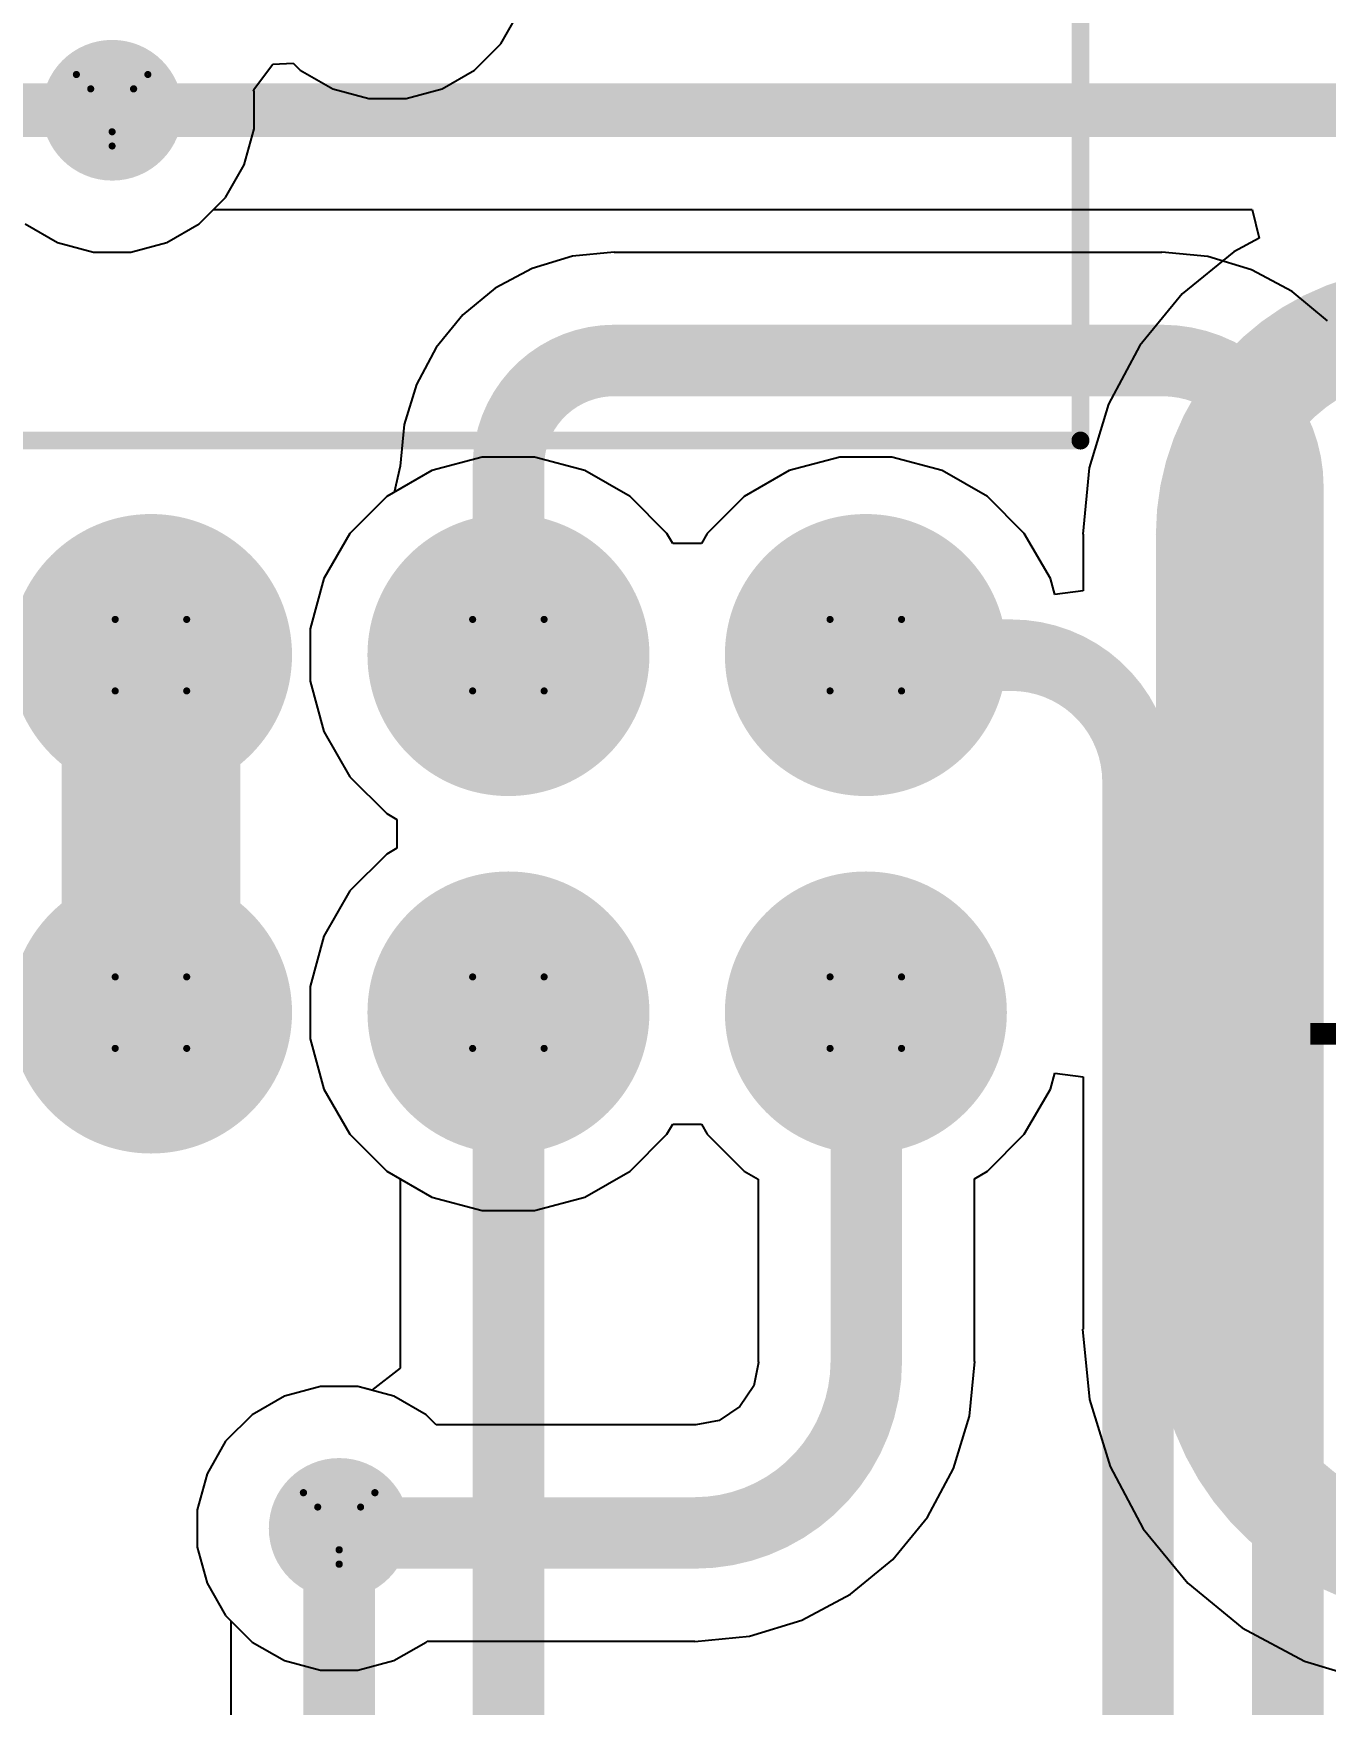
# Model space of a CAD drawing. Header units: inches. Extents: x 0 to 289, y 0 to 168.
# Drawn here: x 21.49 to 30.67, y 82.07 to 93.94 of the extents above; entities that cross this region are included whole.
import ezdxf

# ---------------------------------------------------------------- set-up
doc = ezdxf.new("R2010")
doc.units = ezdxf.units.IN
for name, color, linetype in [('Bottom Layer', 5, 'Continuous'), ('Bottom Overlay', 54, 'Continuous'), ('Bottom Solder', 6, 'Continuous'), ('Drill Drawing', 1, 'Continuous'), ('Multi-Layer', 9, 'Continuous'), ('Pad Holes', 156, 'Continuous'), ('Top Layer', 1, 'Continuous'), ('Top Solder', 216, 'Continuous'), ('Via Holes', 16, 'Continuous')]:
    doc.layers.add(name, color=color, linetype=linetype)
doc.styles.add('Courier New_Bold', font='', dxfattribs={"height": 0.2})
doc.styles.get('Courier New_Bold').set_extended_font_data('Courier New', bold=True)

# ---------------------------------------------------------------- blocks, each defined once
blk = doc.blocks.new('SSW_110_02_G_D_RA_N_B_38')
at = {"layer": 'Bottom Layer'}
h = blk.add_hatch(color=5, dxfattribs=at)
edge = h.paths.add_edge_path()
edge.add_arc((-11.43, 1.27), 0.9, 0, 360)
h = blk.add_hatch(color=5, dxfattribs=at)
edge = h.paths.add_edge_path()
edge.add_arc((-8.89, 1.27), 0.9, 0, 360)
h = blk.add_hatch(color=5, dxfattribs=at)
edge = h.paths.add_edge_path()
edge.add_arc((-6.35, 1.27), 0.9, 0, 360)
h = blk.add_hatch(color=5, dxfattribs=at)
edge = h.paths.add_edge_path()
edge.add_arc((-11.43, -1.27), 0.9, 0, 360)
h = blk.add_hatch(color=5, dxfattribs=at)
edge = h.paths.add_edge_path()
edge.add_arc((-8.89, -1.27), 0.9, 0, 360)
h = blk.add_hatch(color=5, dxfattribs=at)
edge = h.paths.add_edge_path()
edge.add_arc((-6.35, -1.27), 0.9, 0, 360)
at = {"layer": 'Bottom Solder'}
h = blk.add_hatch(color=6, dxfattribs=at)
edge = h.paths.add_edge_path()
edge.add_arc((-11.43, 1.27), 1.002, 0, 360)
h = blk.add_hatch(color=6, dxfattribs=at)
edge = h.paths.add_edge_path()
edge.add_arc((-8.89, 1.27), 1.002, 0, 360)
h = blk.add_hatch(color=6, dxfattribs=at)
edge = h.paths.add_edge_path()
edge.add_arc((-6.35, 1.27), 1.002, 0, 360)
h = blk.add_hatch(color=6, dxfattribs=at)
edge = h.paths.add_edge_path()
edge.add_arc((-11.43, -1.27), 1.002, 0, 360)
h = blk.add_hatch(color=6, dxfattribs=at)
edge = h.paths.add_edge_path()
edge.add_arc((-8.89, -1.27), 1.002, 0, 360)
h = blk.add_hatch(color=6, dxfattribs=at)
edge = h.paths.add_edge_path()
edge.add_arc((-6.35, -1.27), 1.002, 0, 360)
at = {"layer": 'Multi-Layer'}
h = blk.add_hatch(color=9, dxfattribs=at)
edge = h.paths.add_edge_path()
edge.add_arc((-11.43, 1.27), 0.9, 0, 360)
h = blk.add_hatch(color=9, dxfattribs=at)
edge = h.paths.add_edge_path()
edge.add_arc((-8.89, 1.27), 0.9, 0, 360)
h = blk.add_hatch(color=9, dxfattribs=at)
edge = h.paths.add_edge_path()
edge.add_arc((-6.35, 1.27), 0.9, 0, 360)
h = blk.add_hatch(color=9, dxfattribs=at)
edge = h.paths.add_edge_path()
edge.add_arc((-11.43, -1.27), 0.9, 0, 360)
h = blk.add_hatch(color=9, dxfattribs=at)
edge = h.paths.add_edge_path()
edge.add_arc((-8.89, -1.27), 0.9, 0, 360)
h = blk.add_hatch(color=9, dxfattribs=at)
edge = h.paths.add_edge_path()
edge.add_arc((-6.35, -1.27), 0.9, 0, 360)
at = {"layer": 'Pad Holes'}
h = blk.add_hatch(color=7, dxfattribs=at)
edge = h.paths.add_edge_path()
edge.add_arc((-11.43, 1.27), 0.52, 0, 360)
h = blk.add_hatch(color=7, dxfattribs=at)
edge = h.paths.add_edge_path()
edge.add_arc((-8.89, 1.27), 0.52, 0, 360)
h = blk.add_hatch(color=7, dxfattribs=at)
edge = h.paths.add_edge_path()
edge.add_arc((-6.35, 1.27), 0.52, 0, 360)
h = blk.add_hatch(color=7, dxfattribs=at)
edge = h.paths.add_edge_path()
edge.add_arc((-11.43, -1.27), 0.52, 0, 360)
h = blk.add_hatch(color=7, dxfattribs=at)
edge = h.paths.add_edge_path()
edge.add_arc((-8.89, -1.27), 0.52, 0, 360)
h = blk.add_hatch(color=7, dxfattribs=at)
edge = h.paths.add_edge_path()
edge.add_arc((-6.35, -1.27), 0.52, 0, 360)
at = {"layer": 'Top Layer'}
h = blk.add_hatch(color=1, dxfattribs=at)
edge = h.paths.add_edge_path()
edge.add_arc((-11.43, 1.27), 0.9, 0, 360)
h = blk.add_hatch(color=1, dxfattribs=at)
edge = h.paths.add_edge_path()
edge.add_arc((-8.89, 1.27), 0.9, 0, 360)
h = blk.add_hatch(color=1, dxfattribs=at)
edge = h.paths.add_edge_path()
edge.add_arc((-6.35, 1.27), 0.9, 0, 360)
h = blk.add_hatch(color=1, dxfattribs=at)
edge = h.paths.add_edge_path()
edge.add_arc((-11.43, -1.27), 0.9, 0, 360)
h = blk.add_hatch(color=1, dxfattribs=at)
edge = h.paths.add_edge_path()
edge.add_arc((-8.89, -1.27), 0.9, 0, 360)
h = blk.add_hatch(color=1, dxfattribs=at)
edge = h.paths.add_edge_path()
edge.add_arc((-6.35, -1.27), 0.9, 0, 360)
at = {"layer": 'Top Solder'}
h = blk.add_hatch(color=216, dxfattribs=at)
edge = h.paths.add_edge_path()
edge.add_arc((-11.43, 1.27), 1.002, 0, 360)
h = blk.add_hatch(color=216, dxfattribs=at)
edge = h.paths.add_edge_path()
edge.add_arc((-8.89, 1.27), 1.002, 0, 360)
h = blk.add_hatch(color=216, dxfattribs=at)
edge = h.paths.add_edge_path()
edge.add_arc((-6.35, 1.27), 1.002, 0, 360)
h = blk.add_hatch(color=216, dxfattribs=at)
edge = h.paths.add_edge_path()
edge.add_arc((-11.43, -1.27), 1.002, 0, 360)
h = blk.add_hatch(color=216, dxfattribs=at)
edge = h.paths.add_edge_path()
edge.add_arc((-8.89, -1.27), 1.002, 0, 360)
h = blk.add_hatch(color=216, dxfattribs=at)
edge = h.paths.add_edge_path()
edge.add_arc((-6.35, -1.27), 1.002, 0, 360)
at = {"layer": 'Bottom Overlay'}
for points in [[(-12.955, -2.794, 0.127, 0.127, 0), (-12.955, -11.304, 0.127, 0.127, 0)], [(12.955, -2.794, 0.127, 0.127, 0), (-12.955, -2.794, 0.127, 0.127, 0)]]:
    blk.add_lwpolyline(points, format="xyseb", dxfattribs=at)
blk.add_lwpolyline([(-12.987, -2.794, 0.0635, 0.0635, 1), (-12.923, -2.794, 0.0635, 0.0635, 1)], format="xyseb", close=True, dxfattribs=at)
blk.add_lwpolyline([(-12.987, -2.794, 0.0635, 0.0635, 1), (-12.923, -2.794, 0.0635, 0.0635, 1)], format="xyseb", close=True, dxfattribs=at)
blk = doc.blocks.new('SSW_110_02_G_D_RA_N_B_57')
at = {"layer": 'Bottom Overlay', "style": 'Courier New_Bold', "text_generation_flag": 2}
blk.add_text('1', height=1, rotation=180, dxfattribs=at).set_placement((12.421, 1.499))

msp = doc.modelspace()

# ---------------------------------------------------------------- hatches: boundary and pattern name
at = {"layer": 'Bottom Layer'}
h = msp.add_hatch(color=5, dxfattribs=at)
edge = h.paths.add_edge_path()
edge.add_arc((22.05, 93.396), 0.5, 0, 360)
h = msp.add_hatch(color=5, dxfattribs=at)
edge = h.paths.add_edge_path()
edge.add_arc((23.663, 83.319), 0.5, 0, 360)
at = {"layer": 'Top Layer'}
h = msp.add_hatch(color=1, dxfattribs=at)
edge = h.paths.add_edge_path()
edge.add_arc((22.05, 93.396), 0.5, 0, 360)
h = msp.add_hatch(color=1, dxfattribs=at)
edge = h.paths.add_edge_path()
edge.add_arc((23.663, 83.319), 0.5, 0, 360)
at = {"layer": 'Via Holes'}
h = msp.add_hatch(color=7, dxfattribs=at)
edge = h.paths.add_edge_path()
edge.add_arc((22.05, 93.396), 0.3, 0, 360)
h = msp.add_hatch(color=7, dxfattribs=at)
edge = h.paths.add_edge_path()
edge.add_arc((23.663, 83.319), 0.3, 0, 360)

# ---------------------------------------------------------------- linework, layer by layer
at = {"layer": 'Bottom Layer'}
for p, q in [((24.812, 93.869), (24.945, 94.099)), ((24.625, 93.681), (24.812, 93.869)), ((23.055, 93.54), (23.191, 93.724)), ((23.191, 93.724), (23.337, 93.731)), ((23.337, 93.731), (23.387, 93.681)), ((23.387, 93.681), (23.617, 93.549)), ((24.395, 93.549), (24.625, 93.681)), ((23.058, 93.529), (23.055, 93.54)), ((23.058, 93.263), (23.058, 93.529)), ((23.617, 93.549), (23.873, 93.48)), ((23.873, 93.48), (24.138, 93.48)), ((24.138, 93.48), (24.395, 93.549)), ((22.989, 93.007), (23.058, 93.263)), ((22.856, 92.777), (22.989, 93.007)), ((22.669, 92.589), (22.856, 92.777)), ((21.431, 92.589), (21.661, 92.456)), ((22.439, 92.456), (22.669, 92.589)), ((21.661, 92.456), (21.917, 92.388)), ((21.917, 92.388), (22.182, 92.388)), ((22.182, 92.388), (22.439, 92.456)), ((25.617, 92.387), (25.32, 92.358)), ((25.617, 92.386), (25.617, 92.387)), ((29.51, 92.386), (25.617, 92.386)), ((29.835, 92.356), (29.51, 92.388)), ((29.51, 92.388), (29.51, 92.386)), ((25.035, 92.271), (24.772, 92.131)), ((25.32, 92.358), (25.035, 92.271)), ((30.147, 92.261), (29.835, 92.356)), ((30.435, 92.107), (30.147, 92.261)), ((24.772, 92.131), (24.542, 91.942)), ((30.687, 91.9), (30.435, 92.107)), ((24.542, 91.942), (24.353, 91.711)), ((24.353, 91.711), (24.212, 91.448)), ((24.212, 91.448), (24.125, 91.163)), ((24.125, 91.163), (24.096, 90.866)), ((24.096, 90.866), (24.053, 90.681)), ((24.096, 90.866), (24.096, 90.866)), ((24.001, 90.651), (23.739, 90.389)), ((24.053, 90.681), (24.001, 90.651)), ((23.739, 90.389), (23.554, 90.068)), ((23.554, 90.068), (23.458, 89.71)), ((23.458, 89.71), (23.458, 89.339)), ((23.458, 89.339), (23.554, 88.981)), ((23.554, 88.981), (23.739, 88.66)), ((23.739, 88.66), (24.001, 88.398)), ((24.001, 88.398), (24.073, 88.356)), ((24.073, 88.356), (24.073, 88.153)), ((24.001, 88.111), (23.739, 87.849)), ((24.073, 88.153), (24.001, 88.111)), ((23.739, 87.849), (23.554, 87.528)), ((23.554, 87.528), (23.458, 87.17)), ((23.458, 87.17), (23.458, 86.799)), ((23.458, 86.799), (23.554, 86.441)), ((23.554, 86.441), (23.739, 86.12)), ((23.739, 86.12), (24.001, 85.858)), ((24.001, 85.858), (24.097, 85.802)), ((24.097, 85.802), (24.097, 84.457)), ((24.097, 84.457), (23.894, 84.301)), ((23.53, 84.327), (23.274, 84.258)), ((23.796, 84.327), (23.53, 84.327)), ((23.894, 84.301), (23.796, 84.327)), ((23.274, 84.258), (23.044, 84.126)), ((23.044, 84.126), (22.856, 83.938)), ((22.856, 83.938), (22.724, 83.708)), ((22.724, 83.708), (22.655, 83.452)), ((22.655, 83.452), (22.655, 83.186)), ((22.655, 83.186), (22.724, 82.93)), ((22.724, 82.93), (22.856, 82.7)), ((22.856, 82.7), (22.894, 82.662)), ((22.894, 82.662), (22.894, 73.73))]:
    msp.add_line(p, q, dxfattribs=at)
for points in [[(14.687, 93.396, 0.381, 0.381, 0), (22.05, 93.396, 0.381, 0.381, 0)], [(24.866, 90.866, 0.508, 0.508, -0.414214), (25.617, 91.618, 0.508, 0.508, 0)], [(25.617, 91.618, 0.508, 0.508, 0), (29.51, 91.618, 0.508, 0.508, 0)], [(29.51, 91.618, 0.508, 0.508, -0.414214), (30.405, 90.723, 0.508, 0.508, 0)], [(24.866, 89.524, 0.508, 0.508, 0), (24.866, 90.866, 0.508, 0.508, 0)], [(30.405, 71.535, 0.508, 0.508, 0), (30.405, 90.723, 0.508, 0.508, 0)], [(22.326, 86.984, 1.27, 1.27, 0), (22.326, 89.524, 1.27, 1.27, 0)], [(27.406, 89.524, 0.508, 0.508, 0), (28.44, 89.524, 0.508, 0.508, 0)], [(28.44, 89.524, 0.508, 0.508, -0.414214), (29.34, 88.624, 0.508, 0.508, 0)], [(29.34, 71.662, 0.508, 0.508, 0), (29.34, 88.624, 0.508, 0.508, 0)], [(24.866, 73.56, 0.508, 0.508, 0), (24.866, 86.984, 0.508, 0.508, 0)], [(23.663, 73.73, 0.508, 0.508, 0), (23.663, 83.319, 0.508, 0.508, 0)]]:
    msp.add_lwpolyline(points, format="xyseb", dxfattribs=at)
for points in [[(21.955, 93.396, 0.191, 0.191, 1), (22.145, 93.396, 0.191, 0.191, 1)], [(25.49, 91.618, 0.254, 0.254, 1), (25.744, 91.618, 0.254, 0.254, 1)], [(25.49, 91.618, 0.254, 0.254, 1), (25.744, 91.618, 0.254, 0.254, 1)], [(29.383, 91.618, 0.254, 0.254, 1), (29.637, 91.618, 0.254, 0.254, 1)], [(29.383, 91.618, 0.254, 0.254, 1), (29.637, 91.618, 0.254, 0.254, 1)], [(24.739, 90.866, 0.254, 0.254, 1), (24.993, 90.866, 0.254, 0.254, 1)], [(24.739, 90.866, 0.254, 0.254, 1), (24.993, 90.866, 0.254, 0.254, 1)], [(30.278, 90.723, 0.254, 0.254, 1), (30.532, 90.723, 0.254, 0.254, 1)], [(30.278, 90.723, 0.254, 0.254, 1), (30.532, 90.723, 0.254, 0.254, 1)], [(22.008, 89.524, 0.635, 0.635, 1), (22.643, 89.524, 0.635, 0.635, 1)], [(24.739, 89.524, 0.254, 0.254, 1), (24.993, 89.524, 0.254, 0.254, 1)], [(27.279, 89.524, 0.254, 0.254, 1), (27.533, 89.524, 0.254, 0.254, 1)], [(28.313, 89.524, 0.254, 0.254, 1), (28.567, 89.524, 0.254, 0.254, 1)], [(28.313, 89.524, 0.254, 0.254, 1), (28.567, 89.524, 0.254, 0.254, 1)], [(29.213, 88.624, 0.254, 0.254, 1), (29.467, 88.624, 0.254, 0.254, 1)], [(29.213, 88.624, 0.254, 0.254, 1), (29.467, 88.624, 0.254, 0.254, 1)], [(22.008, 86.984, 0.635, 0.635, 1), (22.643, 86.984, 0.635, 0.635, 1)], [(24.739, 86.984, 0.254, 0.254, 1), (24.993, 86.984, 0.254, 0.254, 1)], [(23.536, 83.319, 0.254, 0.254, 1), (23.79, 83.319, 0.254, 0.254, 1)]]:
    msp.add_lwpolyline(points, format="xyseb", close=True, dxfattribs=at)
at = {"layer": 'Drill Drawing'}
for points in [[(21.796, 93.65, 0.0508, 0.0508, 0), (22.304, 93.65, 0.0508, 0.0508, 0)], [(21.796, 93.65, 0.0508, 0.0508, 0), (22.05, 93.142, 0.0508, 0.0508, 0)], [(21.897, 93.548, 0.0508, 0.0508, 0), (22.202, 93.548, 0.0508, 0.0508, 0)], [(21.897, 93.548, 0.0508, 0.0508, 0), (22.05, 93.243, 0.0508, 0.0508, 0)], [(22.05, 93.142, 0.0508, 0.0508, 0), (22.304, 93.65, 0.0508, 0.0508, 0)], [(22.05, 93.243, 0.0508, 0.0508, 0), (22.202, 93.548, 0.0508, 0.0508, 0)], [(22.072, 89.778, 0.0508, 0.0508, 0), (22.58, 89.778, 0.0508, 0.0508, 0)], [(22.072, 89.27, 0.0508, 0.0508, 0), (22.072, 89.778, 0.0508, 0.0508, 0)], [(22.58, 89.27, 0.0508, 0.0508, 0), (22.58, 89.778, 0.0508, 0.0508, 0)], [(24.612, 89.778, 0.0508, 0.0508, 0), (25.12, 89.778, 0.0508, 0.0508, 0)], [(24.612, 89.27, 0.0508, 0.0508, 0), (24.612, 89.778, 0.0508, 0.0508, 0)], [(25.12, 89.27, 0.0508, 0.0508, 0), (25.12, 89.778, 0.0508, 0.0508, 0)], [(27.152, 89.778, 0.0508, 0.0508, 0), (27.66, 89.778, 0.0508, 0.0508, 0)], [(27.152, 89.27, 0.0508, 0.0508, 0), (27.152, 89.778, 0.0508, 0.0508, 0)], [(27.66, 89.27, 0.0508, 0.0508, 0), (27.66, 89.778, 0.0508, 0.0508, 0)], [(22.072, 89.27, 0.0508, 0.0508, 0), (22.58, 89.27, 0.0508, 0.0508, 0)], [(24.612, 89.27, 0.0508, 0.0508, 0), (25.12, 89.27, 0.0508, 0.0508, 0)], [(27.152, 89.27, 0.0508, 0.0508, 0), (27.66, 89.27, 0.0508, 0.0508, 0)], [(22.072, 87.238, 0.0508, 0.0508, 0), (22.58, 87.238, 0.0508, 0.0508, 0)], [(22.072, 86.73, 0.0508, 0.0508, 0), (22.072, 87.238, 0.0508, 0.0508, 0)], [(22.58, 86.73, 0.0508, 0.0508, 0), (22.58, 87.238, 0.0508, 0.0508, 0)], [(24.612, 87.238, 0.0508, 0.0508, 0), (25.12, 87.238, 0.0508, 0.0508, 0)], [(24.612, 86.73, 0.0508, 0.0508, 0), (24.612, 87.238, 0.0508, 0.0508, 0)], [(25.12, 86.73, 0.0508, 0.0508, 0), (25.12, 87.238, 0.0508, 0.0508, 0)], [(27.152, 87.238, 0.0508, 0.0508, 0), (27.66, 87.238, 0.0508, 0.0508, 0)], [(27.152, 86.73, 0.0508, 0.0508, 0), (27.152, 87.238, 0.0508, 0.0508, 0)], [(27.66, 86.73, 0.0508, 0.0508, 0), (27.66, 87.238, 0.0508, 0.0508, 0)], [(22.072, 86.73, 0.0508, 0.0508, 0), (22.58, 86.73, 0.0508, 0.0508, 0)], [(24.612, 86.73, 0.0508, 0.0508, 0), (25.12, 86.73, 0.0508, 0.0508, 0)], [(27.152, 86.73, 0.0508, 0.0508, 0), (27.66, 86.73, 0.0508, 0.0508, 0)], [(23.409, 83.573, 0.0508, 0.0508, 0), (23.917, 83.573, 0.0508, 0.0508, 0)], [(23.409, 83.573, 0.0508, 0.0508, 0), (23.663, 83.065, 0.0508, 0.0508, 0)], [(23.663, 83.065, 0.0508, 0.0508, 0), (23.917, 83.573, 0.0508, 0.0508, 0)], [(23.51, 83.471, 0.0508, 0.0508, 0), (23.815, 83.471, 0.0508, 0.0508, 0)], [(23.51, 83.471, 0.0508, 0.0508, 0), (23.663, 83.167, 0.0508, 0.0508, 0)], [(23.663, 83.167, 0.0508, 0.0508, 0), (23.815, 83.471, 0.0508, 0.0508, 0)]]:
    msp.add_lwpolyline(points, format="xyseb", dxfattribs=at)
for points in [[(21.783, 93.65, 0.0254, 0.0254, 1), (21.808, 93.65, 0.0254, 0.0254, 1)], [(21.783, 93.65, 0.0254, 0.0254, 1), (21.808, 93.65, 0.0254, 0.0254, 1)], [(21.885, 93.548, 0.0254, 0.0254, 1), (21.91, 93.548, 0.0254, 0.0254, 1)], [(21.885, 93.548, 0.0254, 0.0254, 1), (21.91, 93.548, 0.0254, 0.0254, 1)], [(22.189, 93.548, 0.0254, 0.0254, 1), (22.215, 93.548, 0.0254, 0.0254, 1)], [(22.189, 93.548, 0.0254, 0.0254, 1), (22.215, 93.548, 0.0254, 0.0254, 1)], [(22.291, 93.65, 0.0254, 0.0254, 1), (22.316, 93.65, 0.0254, 0.0254, 1)], [(22.291, 93.65, 0.0254, 0.0254, 1), (22.316, 93.65, 0.0254, 0.0254, 1)], [(22.037, 93.243, 0.0254, 0.0254, 1), (22.062, 93.243, 0.0254, 0.0254, 1)], [(22.037, 93.243, 0.0254, 0.0254, 1), (22.062, 93.243, 0.0254, 0.0254, 1)], [(22.037, 93.142, 0.0254, 0.0254, 1), (22.062, 93.142, 0.0254, 0.0254, 1)], [(22.037, 93.142, 0.0254, 0.0254, 1), (22.062, 93.142, 0.0254, 0.0254, 1)], [(22.059, 89.778, 0.0254, 0.0254, 1), (22.084, 89.778, 0.0254, 0.0254, 1)], [(22.059, 89.778, 0.0254, 0.0254, 1), (22.084, 89.778, 0.0254, 0.0254, 1)], [(22.567, 89.778, 0.0254, 0.0254, 1), (22.592, 89.778, 0.0254, 0.0254, 1)], [(22.567, 89.778, 0.0254, 0.0254, 1), (22.592, 89.778, 0.0254, 0.0254, 1)], [(24.599, 89.778, 0.0254, 0.0254, 1), (24.624, 89.778, 0.0254, 0.0254, 1)], [(24.599, 89.778, 0.0254, 0.0254, 1), (24.624, 89.778, 0.0254, 0.0254, 1)], [(25.107, 89.778, 0.0254, 0.0254, 1), (25.132, 89.778, 0.0254, 0.0254, 1)], [(25.107, 89.778, 0.0254, 0.0254, 1), (25.132, 89.778, 0.0254, 0.0254, 1)], [(27.139, 89.778, 0.0254, 0.0254, 1), (27.164, 89.778, 0.0254, 0.0254, 1)], [(27.139, 89.778, 0.0254, 0.0254, 1), (27.164, 89.778, 0.0254, 0.0254, 1)], [(27.647, 89.778, 0.0254, 0.0254, 1), (27.672, 89.778, 0.0254, 0.0254, 1)], [(27.647, 89.778, 0.0254, 0.0254, 1), (27.672, 89.778, 0.0254, 0.0254, 1)], [(22.059, 89.27, 0.0254, 0.0254, 1), (22.084, 89.27, 0.0254, 0.0254, 1)], [(22.059, 89.27, 0.0254, 0.0254, 1), (22.084, 89.27, 0.0254, 0.0254, 1)], [(22.567, 89.27, 0.0254, 0.0254, 1), (22.592, 89.27, 0.0254, 0.0254, 1)], [(22.567, 89.27, 0.0254, 0.0254, 1), (22.592, 89.27, 0.0254, 0.0254, 1)], [(24.599, 89.27, 0.0254, 0.0254, 1), (24.624, 89.27, 0.0254, 0.0254, 1)], [(24.599, 89.27, 0.0254, 0.0254, 1), (24.624, 89.27, 0.0254, 0.0254, 1)], [(25.107, 89.27, 0.0254, 0.0254, 1), (25.132, 89.27, 0.0254, 0.0254, 1)], [(25.107, 89.27, 0.0254, 0.0254, 1), (25.132, 89.27, 0.0254, 0.0254, 1)], [(27.139, 89.27, 0.0254, 0.0254, 1), (27.164, 89.27, 0.0254, 0.0254, 1)], [(27.139, 89.27, 0.0254, 0.0254, 1), (27.164, 89.27, 0.0254, 0.0254, 1)], [(27.647, 89.27, 0.0254, 0.0254, 1), (27.672, 89.27, 0.0254, 0.0254, 1)], [(27.647, 89.27, 0.0254, 0.0254, 1), (27.672, 89.27, 0.0254, 0.0254, 1)], [(22.059, 87.238, 0.0254, 0.0254, 1), (22.084, 87.238, 0.0254, 0.0254, 1)], [(22.059, 87.238, 0.0254, 0.0254, 1), (22.084, 87.238, 0.0254, 0.0254, 1)], [(22.567, 87.238, 0.0254, 0.0254, 1), (22.592, 87.238, 0.0254, 0.0254, 1)], [(22.567, 87.238, 0.0254, 0.0254, 1), (22.592, 87.238, 0.0254, 0.0254, 1)], [(24.599, 87.238, 0.0254, 0.0254, 1), (24.624, 87.238, 0.0254, 0.0254, 1)], [(24.599, 87.238, 0.0254, 0.0254, 1), (24.624, 87.238, 0.0254, 0.0254, 1)], [(25.107, 87.238, 0.0254, 0.0254, 1), (25.132, 87.238, 0.0254, 0.0254, 1)], [(25.107, 87.238, 0.0254, 0.0254, 1), (25.132, 87.238, 0.0254, 0.0254, 1)], [(27.139, 87.238, 0.0254, 0.0254, 1), (27.164, 87.238, 0.0254, 0.0254, 1)], [(27.139, 87.238, 0.0254, 0.0254, 1), (27.164, 87.238, 0.0254, 0.0254, 1)], [(27.647, 87.238, 0.0254, 0.0254, 1), (27.672, 87.238, 0.0254, 0.0254, 1)], [(27.647, 87.238, 0.0254, 0.0254, 1), (27.672, 87.238, 0.0254, 0.0254, 1)], [(22.059, 86.73, 0.0254, 0.0254, 1), (22.084, 86.73, 0.0254, 0.0254, 1)], [(22.059, 86.73, 0.0254, 0.0254, 1), (22.084, 86.73, 0.0254, 0.0254, 1)], [(22.567, 86.73, 0.0254, 0.0254, 1), (22.592, 86.73, 0.0254, 0.0254, 1)], [(22.567, 86.73, 0.0254, 0.0254, 1), (22.592, 86.73, 0.0254, 0.0254, 1)], [(24.599, 86.73, 0.0254, 0.0254, 1), (24.624, 86.73, 0.0254, 0.0254, 1)], [(24.599, 86.73, 0.0254, 0.0254, 1), (24.624, 86.73, 0.0254, 0.0254, 1)], [(25.107, 86.73, 0.0254, 0.0254, 1), (25.132, 86.73, 0.0254, 0.0254, 1)], [(25.107, 86.73, 0.0254, 0.0254, 1), (25.132, 86.73, 0.0254, 0.0254, 1)], [(27.139, 86.73, 0.0254, 0.0254, 1), (27.164, 86.73, 0.0254, 0.0254, 1)], [(27.139, 86.73, 0.0254, 0.0254, 1), (27.164, 86.73, 0.0254, 0.0254, 1)], [(27.647, 86.73, 0.0254, 0.0254, 1), (27.672, 86.73, 0.0254, 0.0254, 1)], [(27.647, 86.73, 0.0254, 0.0254, 1), (27.672, 86.73, 0.0254, 0.0254, 1)], [(23.396, 83.573, 0.0254, 0.0254, 1), (23.422, 83.573, 0.0254, 0.0254, 1)], [(23.396, 83.573, 0.0254, 0.0254, 1), (23.422, 83.573, 0.0254, 0.0254, 1)], [(23.904, 83.573, 0.0254, 0.0254, 1), (23.93, 83.573, 0.0254, 0.0254, 1)], [(23.904, 83.573, 0.0254, 0.0254, 1), (23.93, 83.573, 0.0254, 0.0254, 1)], [(23.498, 83.471, 0.0254, 0.0254, 1), (23.523, 83.471, 0.0254, 0.0254, 1)], [(23.498, 83.471, 0.0254, 0.0254, 1), (23.523, 83.471, 0.0254, 0.0254, 1)], [(23.803, 83.471, 0.0254, 0.0254, 1), (23.828, 83.471, 0.0254, 0.0254, 1)], [(23.803, 83.471, 0.0254, 0.0254, 1), (23.828, 83.471, 0.0254, 0.0254, 1)], [(23.65, 83.167, 0.0254, 0.0254, 1), (23.676, 83.167, 0.0254, 0.0254, 1)], [(23.65, 83.167, 0.0254, 0.0254, 1), (23.676, 83.167, 0.0254, 0.0254, 1)], [(23.65, 83.065, 0.0254, 0.0254, 1), (23.676, 83.065, 0.0254, 0.0254, 1)], [(23.65, 83.065, 0.0254, 0.0254, 1), (23.676, 83.065, 0.0254, 0.0254, 1)]]:
    msp.add_lwpolyline(points, format="xyseb", close=True, dxfattribs=at)
at = {"layer": 'Top Layer'}
for p, q in [((22.669, 92.589), (22.771, 92.691)), ((22.771, 92.691), (30.151, 92.691)), ((30.151, 92.691), (30.202, 92.488)), ((21.431, 92.589), (21.661, 92.456)), ((22.439, 92.456), (22.669, 92.589)), ((21.661, 92.456), (21.917, 92.388)), ((21.917, 92.388), (22.182, 92.388)), ((22.182, 92.388), (22.439, 92.456)), ((30.02, 92.391), (29.654, 92.091)), ((30.202, 92.488), (30.02, 92.391)), ((29.654, 92.091), (29.354, 91.725)), ((29.354, 91.725), (29.131, 91.307)), ((29.131, 91.307), (28.993, 90.854)), ((24.68, 90.932), (24.322, 90.837)), ((25.051, 90.932), (24.68, 90.932)), ((25.409, 90.837), (25.051, 90.932)), ((27.22, 90.932), (26.862, 90.837)), ((27.591, 90.932), (27.22, 90.932)), ((27.949, 90.837), (27.591, 90.932)), ((28.993, 90.854), (28.947, 90.383)), ((24.322, 90.837), (24.001, 90.651)), ((25.73, 90.651), (25.409, 90.837)), ((26.862, 90.837), (26.541, 90.651)), ((28.27, 90.651), (27.949, 90.837)), ((24.001, 90.651), (23.739, 90.389)), ((25.992, 90.389), (25.73, 90.651)), ((26.541, 90.651), (26.279, 90.389)), ((28.532, 90.389), (28.27, 90.651)), ((23.739, 90.389), (23.554, 90.068)), ((26.034, 90.317), (25.992, 90.389)), ((26.279, 90.389), (26.237, 90.317)), ((28.718, 90.068), (28.532, 90.389)), ((28.947, 90.383), (28.951, 90.383)), ((28.951, 90.383), (28.951, 90.383)), ((28.951, 90.383), (28.951, 89.982)), ((26.237, 90.317), (26.034, 90.317)), ((23.554, 90.068), (23.458, 89.71)), ((28.748, 89.956), (28.718, 90.068)), ((28.951, 89.982), (28.748, 89.956)), ((23.458, 89.71), (23.458, 89.339)), ((23.458, 89.339), (23.554, 88.981)), ((23.554, 88.981), (23.739, 88.66)), ((23.739, 88.66), (24.001, 88.398)), ((24.001, 88.398), (24.073, 88.356)), ((24.073, 88.356), (24.073, 88.153)), ((24.001, 88.111), (23.739, 87.849)), ((24.073, 88.153), (24.001, 88.111)), ((23.739, 87.849), (23.554, 87.528)), ((23.554, 87.528), (23.458, 87.17)), ((23.458, 87.17), (23.458, 86.799)), ((23.458, 86.799), (23.554, 86.441)), ((28.718, 86.441), (28.748, 86.553)), ((28.748, 86.553), (28.951, 86.527)), ((28.951, 86.527), (28.951, 84.734)), ((23.554, 86.441), (23.739, 86.12)), ((28.532, 86.12), (28.718, 86.441)), ((23.739, 86.12), (24.001, 85.858)), ((25.73, 85.858), (25.992, 86.12)), ((25.992, 86.12), (26.034, 86.192)), ((26.034, 86.192), (26.237, 86.192)), ((26.237, 86.192), (26.279, 86.12)), ((26.279, 86.12), (26.541, 85.858)), ((28.27, 85.858), (28.532, 86.12)), ((24.001, 85.858), (24.322, 85.672)), ((25.409, 85.672), (25.73, 85.858)), ((26.541, 85.858), (26.641, 85.8)), ((28.178, 85.804), (28.27, 85.858)), ((26.641, 85.8), (26.641, 84.506)), ((28.178, 84.506), (28.178, 85.804)), ((24.322, 85.672), (24.68, 85.577)), ((25.051, 85.577), (25.409, 85.672)), ((24.68, 85.577), (25.051, 85.577)), ((28.951, 84.734), (28.946, 84.734)), ((28.946, 84.734), (28.995, 84.236)), ((26.642, 84.498), (26.609, 84.332)), ((26.641, 84.506), (26.642, 84.498)), ((28.143, 84.117), (28.181, 84.506)), ((28.181, 84.506), (28.178, 84.506)), ((23.53, 84.327), (23.274, 84.258)), ((23.796, 84.327), (23.53, 84.327)), ((24.052, 84.258), (23.796, 84.327)), ((26.609, 84.332), (26.51, 84.185)), ((23.274, 84.258), (23.044, 84.126)), ((24.282, 84.126), (24.052, 84.258)), ((28.995, 84.236), (29.141, 83.758)), ((23.044, 84.126), (22.856, 83.938)), ((24.352, 84.055), (24.282, 84.126)), ((26.363, 84.087), (26.198, 84.054)), ((26.51, 84.185), (26.363, 84.087)), ((28.029, 83.744), (28.143, 84.117)), ((26.19, 84.055), (24.352, 84.055)), ((26.198, 84.054), (26.19, 84.055)), ((22.856, 83.938), (22.724, 83.708)), ((27.845, 83.4), (28.029, 83.744)), ((29.141, 83.758), (29.376, 83.316)), ((22.724, 83.708), (22.655, 83.452)), ((22.655, 83.452), (22.655, 83.186)), ((27.598, 83.098), (27.845, 83.4)), ((29.376, 83.316), (29.694, 82.93)), ((22.655, 83.186), (22.724, 82.93)), ((27.296, 82.851), (27.598, 83.098)), ((22.724, 82.93), (22.856, 82.7)), ((29.694, 82.93), (30.081, 82.612)), ((26.952, 82.667), (27.296, 82.851)), ((22.856, 82.7), (23.044, 82.512)), ((26.578, 82.553), (26.952, 82.667)), ((26.19, 82.515), (26.578, 82.553)), ((30.081, 82.612), (30.522, 82.376)), ((23.044, 82.512), (23.274, 82.38)), ((24.052, 82.38), (24.282, 82.512)), ((24.282, 82.512), (24.288, 82.518)), ((24.288, 82.518), (26.19, 82.518)), ((26.19, 82.518), (26.19, 82.515)), ((23.274, 82.38), (23.53, 82.311)), ((23.53, 82.311), (23.796, 82.311)), ((23.796, 82.311), (24.052, 82.38)), ((30.522, 82.376), (31.001, 82.231))]:
    msp.add_line(p, q, dxfattribs=at)
for points in [[(22.05, 93.396, 0.381, 0.381, 0), (73.305, 93.396, 0.381, 0.381, 0)], [(29.848, 90.383, 0.762, 0.762, -0.414214), (31.361, 91.897, 0.762, 0.762, 0)], [(29.848, 84.734, 0.762, 0.762, 0), (29.848, 90.383, 0.762, 0.762, 0)], [(27.406, 86.984, 0.508, 0.508, 0), (27.409, 86.984, 0.508, 0.508, 0)], [(27.409, 84.506, 0.508, 0.508, 0), (27.409, 86.984, 0.508, 0.508, 0)], [(31.499, 83.083, 0.762, 0.762, -0.414214), (29.848, 84.734, 0.762, 0.762, 0)], [(27.409, 84.506, 0.508, 0.508, -0.414214), (26.19, 83.287, 0.508, 0.508, 0)], [(23.51, 83.319, 0.508, 0.508, 0), (23.543, 83.287, 0.508, 0.508, 0)], [(23.543, 83.287, 0.508, 0.508, 0), (26.19, 83.287, 0.508, 0.508, 0)]]:
    msp.add_lwpolyline(points, format="xyseb", dxfattribs=at)
for points in [[(21.955, 93.396, 0.191, 0.191, 1), (22.145, 93.396, 0.191, 0.191, 1)], [(29.657, 90.383, 0.381, 0.381, 1), (30.038, 90.383, 0.381, 0.381, 1)], [(29.657, 90.383, 0.381, 0.381, 1), (30.038, 90.383, 0.381, 0.381, 1)], [(27.279, 86.984, 0.254, 0.254, 1), (27.533, 86.984, 0.254, 0.254, 1)], [(27.282, 86.984, 0.254, 0.254, 1), (27.536, 86.984, 0.254, 0.254, 1)], [(27.282, 86.984, 0.254, 0.254, 1), (27.536, 86.984, 0.254, 0.254, 1)], [(29.657, 84.734, 0.381, 0.381, 1), (30.038, 84.734, 0.381, 0.381, 1)], [(29.657, 84.734, 0.381, 0.381, 1), (30.038, 84.734, 0.381, 0.381, 1)], [(27.282, 84.506, 0.254, 0.254, 1), (27.536, 84.506, 0.254, 0.254, 1)], [(27.282, 84.506, 0.254, 0.254, 1), (27.536, 84.506, 0.254, 0.254, 1)], [(23.383, 83.319, 0.254, 0.254, 1), (23.637, 83.319, 0.254, 0.254, 1)], [(23.416, 83.287, 0.254, 0.254, 1), (23.67, 83.287, 0.254, 0.254, 1)], [(23.416, 83.287, 0.254, 0.254, 1), (23.67, 83.287, 0.254, 0.254, 1)], [(26.063, 83.287, 0.254, 0.254, 1), (26.317, 83.287, 0.254, 0.254, 1)], [(26.063, 83.287, 0.254, 0.254, 1), (26.317, 83.287, 0.254, 0.254, 1)]]:
    msp.add_lwpolyline(points, format="xyseb", close=True, dxfattribs=at)

# ---------------------------------------------------------------- block references
at = {"rotation": 180}
for name, p in [('SSW_110_02_G_D_RA_N_B_38', (15.976, 88.255)), ('SSW_110_02_G_D_RA_N_B_57', (43.916, 88.255))]:
    msp.add_blockref(name, p, dxfattribs=at)

doc.saveas('drawing.dxf')
